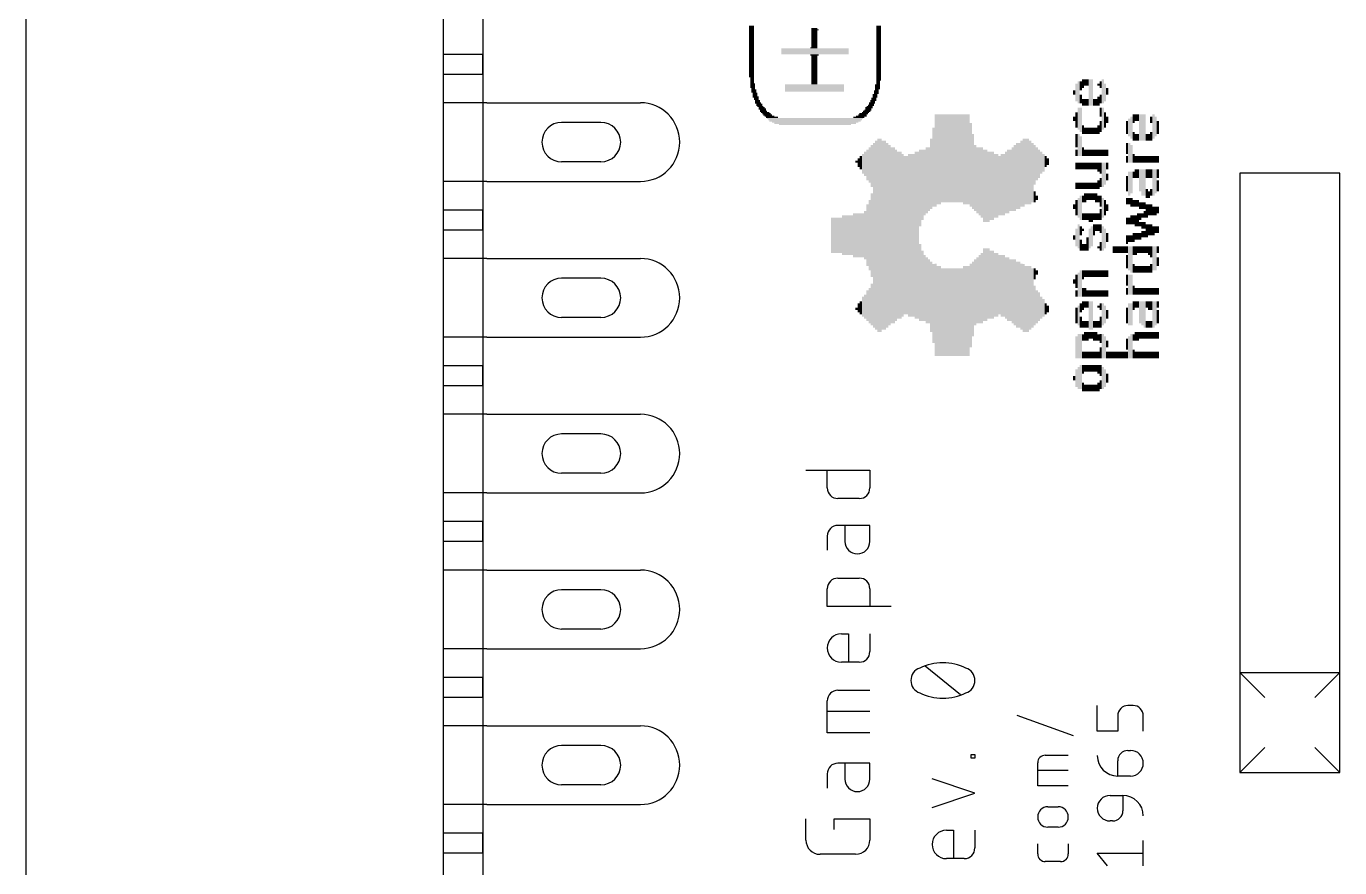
# Model space of a CAD drawing. Extents: x -12 to 55, y -5 to 108.
# Drawn here: x -11.6 to 21.77, y 22.99 to 44.39 of the extents above; entities that cross this region are included whole.
import ezdxf

# ---------------------------------------------------------------- set-up
doc = ezdxf.new("R2010")
doc.units = 0
for name, color, linetype in [('20', 30, 'CONTINUOUS'), ('21', 253, 'CONTINUOUS'), ('51', 253, 'CONTINUOUS')]:
    doc.layers.add(name, color=color, linetype=linetype)

# ---------------------------------------------------------------- blocks, each defined once
blk = doc.blocks.new('RECT')
blk.add_solid([(-0.5, -0.5), (0.5, -0.5), (-0.5, 0.5), (0.5, 0.5)])

msp = doc.modelspace()

# ---------------------------------------------------------------- linework, layer by layer
at = {"layer": '20'}
msp.add_line((0, 71), (0, 0), dxfattribs=at)
at = {"layer": '21'}
for p, q in [((-11.6, 8), (-11.6, 63)), ((-1, 8.7), (-1, 62.3)), ((0, 43.67), (-1, 43.67)), ((0, 43.17), (0, 43.67)), ((-1, 43.17), (0, 43.17)), ((0.1, 42.44), (-1, 42.44)), ((0.1, 40.44), (-1, 40.44)), ((21.7662, 40.6513), (19.2263, 40.6513)), ((19.2263, 40.6513), (19.2263, 27.9513)), ((21.7662, 27.9513), (21.7662, 40.6513)), ((0, 39.71), (-1, 39.71)), ((0, 39.21), (0, 39.71)), ((-1, 39.21), (0, 39.21)), ((0.1, 38.48), (-1, 38.48)), ((0.1, 36.48), (-1, 36.48)), ((0, 35.75), (-1, 35.75)), ((0, 35.25), (0, 35.75)), ((-1, 35.25), (0, 35.25)), ((0.1, 34.52), (-1, 34.52)), ((8.205, 33.101), (9.8306, 33.101)), ((8.7468, 32.6494), (8.7468, 33.101)), ((9.8306, 33.101), (9.8306, 32.6494)), ((0.1, 32.52), (-1, 32.52)), ((9.5596, 32.3785), (9.0178, 32.3785)), ((0, 31.79), (-1, 31.79)), ((0, 31.29), (0, 31.79)), ((8.7468, 31.4232), (8.7468, 31.062)), ((9.8306, 31.6942), (9.0178, 31.6942)), ((9.1984, 31.6942), (9.1984, 31.2878)), ((9.8306, 31.2878), (9.8306, 31.6942)), ((-1, 31.29), (0, 31.29)), ((0.1, 30.56), (-1, 30.56)), ((8.7468, 29.6316), (8.7468, 30.0832)), ((9.0178, 30.3541), (9.5596, 30.3541)), ((9.8306, 30.0832), (9.8306, 29.6316)), ((10.3724, 29.6316), (8.7468, 29.6316)), ((9.1081, 28.94), (9.2887, 28.94)), ((9.2887, 28.94), (9.2887, 28.2175)), ((9.8306, 28.94), (9.8306, 28.4884)), ((0.1, 28.56), (-1, 28.56)), ((9.5596, 28.2175), (9.1081, 28.2175)), ((12.1363, 27.391), (11.2332, 28.1135)), ((0, 27.83), (-1, 27.83)), ((0, 27.33), (0, 27.83)), ((19.2263, 27.9513), (19.8613, 27.3163)), ((19.2263, 27.9513), (19.2263, 25.4113)), ((19.2263, 27.9513), (21.7662, 27.9513)), ((21.7662, 27.9513), (21.1313, 27.3163)), ((21.7662, 25.4113), (21.7662, 27.9513)), ((9.0178, 27.5054), (9.8306, 27.5054)), ((-1, 27.33), (0, 27.33)), ((8.7468, 26.4216), (8.7468, 27.2344)), ((15.6083, 26.4666), (15.6083, 27.1157)), ((16.5171, 27.1157), (16.3872, 27.1157)), ((9.8306, 26.9635), (8.7468, 26.9635)), ((15.0015, 26.3466), (13.5735, 26.8659)), ((16.1276, 26.856), (16.1276, 26.4666)), ((16.7767, 26.4666), (16.7767, 26.856)), ((0.1, 26.6), (-1, 26.6)), ((9.8306, 26.4216), (8.7468, 26.4216)), ((16.1276, 26.4666), (15.6083, 26.4666)), ((19.2263, 25.4113), (19.8613, 26.0463)), ((21.7662, 25.4113), (21.1313, 26.0463)), ((12.4072, 25.7792), (12.4072, 25.8695)), ((12.4072, 25.8695), (12.4976, 25.8695)), ((12.4976, 25.7792), (12.4072, 25.7792)), ((12.4976, 25.8695), (12.4976, 25.7792)), ((14.2875, 25.8527), (14.8717, 25.8527)), ((16.1276, 25.3236), (16.1276, 25.713)), ((16.3872, 25.9727), (16.4521, 25.9727)), ((8.7468, 25.3791), (8.7468, 25.0179)), ((9.8306, 25.6501), (9.0178, 25.6501)), ((9.1984, 25.6501), (9.1984, 25.2437)), ((9.8306, 25.2437), (9.8306, 25.6501)), ((14.0928, 25.0738), (14.0928, 25.658)), ((14.8717, 25.4633), (14.0928, 25.4633)), ((19.2263, 25.4113), (21.7662, 25.4113)), ((12.4976, 24.8865), (11.4138, 25.2478)), ((14.8717, 25.0738), (14.0928, 25.0738)), ((16.4521, 25.3236), (16.1276, 25.3236)), ((11.4138, 24.5253), (12.4976, 24.8865)), ((15.9329, 24.8297), (16.2574, 24.8297)), ((16.2574, 24.8297), (16.2574, 24.4402)), ((0.1, 24.6), (-1, 24.6)), ((14.3524, 24.5418), (14.6121, 24.5418)), ((8.205, 23.6948), (8.205, 24.2367)), ((8.9274, 23.9658), (8.9274, 24.2367)), ((8.9274, 24.2367), (9.8306, 24.2367)), ((9.8306, 24.2367), (9.8306, 23.6948)), ((15.9978, 24.1806), (15.9329, 24.1806)), ((0, 23.87), (-1, 23.87)), ((0, 23.37), (0, 23.87)), ((11.7751, 23.9452), (11.9557, 23.9452)), ((11.9557, 23.9452), (11.9557, 23.2227)), ((12.4976, 23.9452), (12.4976, 23.4936)), ((14.6121, 24.0225), (14.3524, 24.0225)), ((-1, 23.37), (0, 23.37)), ((14.0928, 23.3423), (14.0928, 23.6019)), ((14.8717, 23.6019), (14.8717, 23.3423)), ((15.8679, 23.0376), (15.6083, 23.3621)), ((15.6083, 23.3621), (16.7767, 23.3621)), ((16.7767, 23.0376), (16.7767, 23.6867)), ((9.4693, 23.3336), (8.5662, 23.3336)), ((12.2266, 23.2227), (11.7751, 23.2227)), ((14.677, 23.1476), (14.2875, 23.1476))]:
    msp.add_line(p, q, dxfattribs=at)
for centre, radius, start, end in [((9.0178, 32.6494), 0.2709, 180, 270), ((9.5596, 32.6494), 0.2709, 270, 0), ((9.0178, 31.4232), 0.2709, 90, 180), ((9.5145, 31.2878), 0.3161, 180, 0), ((9.0178, 30.0832), 0.2709, 90.0007, 180), ((9.5596, 30.0832), 0.2709, 0, 90), ((9.1081, 28.5787), 0.3612, 90, 270), ((9.5596, 28.4884), 0.2709, 270, 0), ((11.2061, 27.7522), 0.3342, 108.9243, 180), ((11.6848, 26.8642), 1.3396, 90.0001, 115.989), ((11.6848, 26.8642), 1.3396, 64.0111, 90), ((12.1634, 27.7522), 0.3342, 359.9999, 71.0745), ((11.2061, 27.7522), 0.3341, 179.9998, 251.0758), ((12.1634, 27.7522), 0.3342, 288.925, 0), ((9.0178, 27.2344), 0.2709, 90, 180), ((11.6848, 28.6403), 1.3396, 244.011, 269.9999), ((11.6848, 28.6403), 1.3396, 270, 295.9889), ((16.3872, 26.856), 0.2596, 90, 180), ((16.5171, 26.856), 0.2596, 0, 90), ((14.2875, 25.658), 0.1947, 90, 180), ((16.1276, 25.8429), 0.5193, 180.0007, 270), ((16.3872, 25.713), 0.2596, 90, 180), ((16.4521, 25.6481), 0.3246, 270, 90), ((9.0178, 25.3791), 0.2709, 90, 180), ((9.5145, 25.2437), 0.3161, 180, 0), ((15.9329, 24.5051), 0.3246, 90, 270), ((16.2574, 24.3104), 0.5193, 0, 90), ((14.3524, 24.2822), 0.2596, 90, 270), ((14.6121, 24.2822), 0.2596, 270, 90), ((15.9978, 24.4402), 0.2596, 270, 0), ((8.5662, 23.6948), 0.3613, 180.001, 270), ((9.4693, 23.6948), 0.3612, 270, 0), ((11.7751, 23.5839), 0.3612, 90, 270), ((12.2266, 23.4936), 0.2709, 270, 0), ((14.2875, 23.3423), 0.1947, 180, 270), ((14.677, 23.3423), 0.1947, 270, 0)]:
    msp.add_arc(centre, radius, start, end, dxfattribs=at)
at = {"layer": '51'}
for p, q in [((0.1, 42.44), (4, 42.44)), ((3, 41.94), (2, 41.94)), ((3, 40.94), (2, 40.94)), ((0.1, 40.44), (4, 40.44)), ((0.1, 38.48), (4, 38.48)), ((3, 37.98), (2, 37.98)), ((3, 36.98), (2, 36.98)), ((0.1, 36.48), (4, 36.48)), ((0.1, 34.52), (4, 34.52)), ((3, 34.02), (2, 34.02)), ((3, 33.02), (2, 33.02)), ((0.1, 32.52), (4, 32.52)), ((0.1, 30.56), (4, 30.56)), ((3, 30.06), (2, 30.06)), ((3, 29.06), (2, 29.06)), ((0.1, 28.56), (4, 28.56)), ((0.1, 26.6), (4, 26.6)), ((3, 26.1), (2, 26.1)), ((3, 25.1), (2, 25.1)), ((0.1, 24.6), (4, 24.6))]:
    msp.add_line(p, q, dxfattribs=at)
for centre, radius, start, end in [((4, 41.44), 1, 270, 90), ((2, 41.44), 0.5, 90, 270), ((3, 41.44), 0.5, 270, 90), ((4, 37.48), 1, 270, 90), ((2, 37.48), 0.5, 90, 270), ((3, 37.48), 0.5, 270, 90), ((4, 33.52), 1, 270, 90), ((2, 33.52), 0.5, 90, 270), ((3, 33.52), 0.5, 270, 90), ((4, 29.56), 1, 270, 90), ((2, 29.56), 0.5, 90, 270), ((3, 29.56), 0.5, 270, 90), ((4, 25.6), 1, 270, 90), ((2, 25.6), 0.5, 90, 270), ((3, 25.6), 0.5, 270, 90)]:
    msp.add_arc(centre, radius, start, end, dxfattribs=at)

# ---------------------------------------------------------------- block references
at = {"layer": '21', "yscale": 0.0305}
for p, xscale in [((6.823, 44.3856), 0.1219), ((10.0539, 44.3856), 0.1219), ((6.823, 44.3551), 0.1219), ((6.823, 44.3247), 0.1219), ((6.823, 44.2942), 0.1219), ((6.823, 44.2637), 0.1219), ((6.823, 44.2332), 0.1219), ((6.823, 44.2027), 0.1219), ((6.823, 44.1723), 0.1219), ((6.823, 44.1418), 0.1219), ((6.823, 44.1113), 0.1219), ((6.823, 44.0808), 0.1219), ((6.823, 44.0503), 0.1219), ((8.4384, 44.2942), 0.1829), ((8.4232, 44.3247), 0.1524), ((8.4232, 44.2637), 0.1524), ((8.4232, 44.2332), 0.1524), ((8.4232, 44.2027), 0.1524), ((8.4232, 44.1723), 0.1524), ((8.4232, 44.1418), 0.1524), ((8.4232, 44.1113), 0.1524), ((8.4232, 44.0808), 0.1524), ((8.4232, 44.0503), 0.1524), ((10.0539, 44.3551), 0.1219), ((10.0539, 44.3247), 0.1219), ((10.0539, 44.2942), 0.1219), ((10.0539, 44.2637), 0.1219), ((10.0539, 44.2332), 0.1219), ((10.0539, 44.2027), 0.1219), ((10.0539, 44.1723), 0.1219), ((10.0539, 44.1418), 0.1219), ((10.0539, 44.1113), 0.1219), ((10.0539, 44.0808), 0.1219), ((10.0539, 44.0503), 0.1219), ((6.823, 44.0199), 0.1219), ((6.823, 43.9894), 0.1219), ((6.823, 43.9589), 0.1219), ((6.823, 43.9284), 0.1219), ((6.823, 43.8979), 0.1219), ((6.823, 43.8675), 0.1219), ((6.823, 43.837), 0.1219), ((6.823, 43.8065), 0.1219), ((6.823, 43.776), 0.1219), ((6.823, 43.7455), 0.1219), ((6.823, 43.7151), 0.1219), ((8.4384, 43.8065), 1.7069), ((8.4384, 43.776), 1.7069), ((8.4384, 43.7455), 1.7069), ((8.4384, 43.7151), 1.7069), ((8.408, 43.837), 0.1829), ((8.4232, 44.0199), 0.1524), ((8.4232, 43.9894), 0.1524), ((8.4232, 43.9589), 0.1524), ((8.4232, 43.9284), 0.1524), ((8.4232, 43.8979), 0.1524), ((8.4232, 43.8675), 0.1524), ((10.0539, 44.0199), 0.1219), ((10.0539, 43.9894), 0.1219), ((10.0539, 43.9589), 0.1219), ((10.0539, 43.9284), 0.1219), ((10.0539, 43.8979), 0.1219), ((10.0539, 43.8675), 0.1219), ((10.0539, 43.837), 0.1219), ((10.0539, 43.8065), 0.1219), ((10.0539, 43.776), 0.1219), ((10.0539, 43.7455), 0.1219), ((10.0539, 43.7151), 0.1219), ((6.823, 43.6846), 0.1219), ((6.823, 43.6541), 0.1219), ((6.823, 43.6236), 0.1219), ((6.823, 43.5931), 0.1219), ((6.823, 43.5627), 0.1219), ((6.823, 43.5322), 0.1219), ((6.823, 43.5017), 0.1219), ((6.823, 43.4712), 0.1219), ((6.823, 43.4407), 0.1219), ((6.823, 43.4103), 0.1219), ((6.823, 43.3798), 0.1219), ((8.4384, 43.6846), 1.7069), ((8.4232, 43.6541), 0.2134), ((8.4232, 43.6236), 0.1524), ((8.4232, 43.5931), 0.1524), ((8.4232, 43.5627), 0.1524), ((8.4232, 43.5322), 0.1524), ((8.4232, 43.5017), 0.1524), ((8.4232, 43.4712), 0.1524), ((8.4232, 43.4407), 0.1524), ((8.4232, 43.4103), 0.1524), ((8.4232, 43.3798), 0.1524), ((10.0539, 43.6846), 0.1219), ((10.0539, 43.6541), 0.1219), ((10.0539, 43.6236), 0.1219), ((10.0539, 43.5931), 0.1219), ((10.0539, 43.5627), 0.1219), ((10.0539, 43.5322), 0.1219), ((10.0539, 43.5017), 0.1219), ((10.0539, 43.4712), 0.1219), ((10.0539, 43.4407), 0.1219), ((10.0539, 43.4103), 0.1219), ((10.0539, 43.3798), 0.1219), ((6.823, 43.3493), 0.1219), ((6.823, 43.3188), 0.1219), ((6.823, 43.2883), 0.1219), ((6.823, 43.2579), 0.1219), ((6.823, 43.2274), 0.1219), ((6.823, 43.1969), 0.1219), ((6.823, 43.1664), 0.1219), ((6.823, 43.1359), 0.1219), ((6.823, 43.1055), 0.1219), ((6.8383, 43.075), 0.0914), ((6.8383, 43.0445), 0.0914), ((8.4232, 43.3493), 0.1524), ((8.4232, 43.3188), 0.1524), ((8.4232, 43.2883), 0.1524), ((8.4232, 43.2579), 0.1524), ((8.4232, 43.2274), 0.1524), ((8.4232, 43.1969), 0.1524), ((8.4232, 43.1664), 0.1524), ((8.4232, 43.1359), 0.1524), ((8.4232, 43.1055), 0.1524), ((8.4232, 43.075), 0.1524), ((8.4232, 43.0445), 0.1524), ((10.0539, 43.3493), 0.1219), ((10.0539, 43.3188), 0.1219), ((10.0539, 43.2883), 0.1219), ((10.0539, 43.2579), 0.1219), ((10.0539, 43.2274), 0.1219), ((10.0539, 43.1969), 0.1219), ((10.0539, 43.1664), 0.1219), ((10.0539, 43.1359), 0.1219), ((10.0539, 43.1055), 0.1219), ((10.0539, 43.075), 0.1219), ((10.0539, 43.0445), 0.1219), ((6.8383, 43.014), 0.0914), ((6.8383, 42.9835), 0.0914), ((6.8383, 42.9531), 0.0914), ((6.8535, 42.9226), 0.1219), ((6.8535, 42.8921), 0.1219), ((6.8535, 42.8616), 0.1219), ((6.8535, 42.8311), 0.1219), ((6.8687, 42.8007), 0.0914), ((6.884, 42.7702), 0.1219), ((6.884, 42.7397), 0.1219), ((6.884, 42.7092), 0.1219), ((8.4232, 42.8921), 1.4935), ((8.4232, 42.8616), 1.4935), ((8.4232, 42.8311), 1.4935), ((8.4232, 42.8007), 1.4935), ((8.4232, 42.7702), 1.4935), ((8.4232, 42.7397), 1.4935), ((8.4232, 43.014), 0.1524), ((8.4232, 42.9835), 0.1524), ((8.4232, 42.9531), 0.1524), ((8.4232, 42.9226), 0.1524), ((9.9929, 42.7397), 0.1219), ((9.9929, 42.7092), 0.1219), ((10.0234, 42.8921), 0.1219), ((10.0234, 42.8616), 0.1219), ((10.0234, 42.8311), 0.1219), ((10.0234, 42.8007), 0.1219), ((10.0082, 42.7702), 0.0914), ((10.0539, 43.014), 0.1219), ((10.0387, 42.9835), 0.0914), ((10.0387, 42.9531), 0.0914), ((10.0387, 42.9226), 0.0914), ((6.9297, 42.5873), 0.1524), ((6.9145, 42.6787), 0.1219), ((6.9145, 42.6483), 0.1219), ((6.9145, 42.6178), 0.1219), ((6.9449, 42.5568), 0.1219), ((6.9449, 42.5263), 0.1219), ((6.9754, 42.4959), 0.1219), ((6.9754, 42.4654), 0.1219), ((6.9907, 42.4349), 0.1524), ((7.0211, 42.4044), 0.1524), ((7.0211, 42.3739), 0.1524), ((9.8558, 42.3739), 0.1524), ((9.8863, 42.4349), 0.1524), ((9.871, 42.4044), 0.1219), ((9.9167, 42.4959), 0.1524), ((9.9015, 42.4654), 0.1219), ((9.932, 42.5568), 0.1219), ((9.932, 42.5263), 0.1219), ((9.9625, 42.6483), 0.1219), ((9.9625, 42.6178), 0.1219), ((9.9625, 42.5873), 0.1219), ((9.9929, 42.6787), 0.1219), ((7.0516, 42.3435), 0.1524), ((7.0973, 42.2825), 0.1829), ((7.0821, 42.313), 0.1524), ((7.1278, 42.2215), 0.1829), ((7.1126, 42.252), 0.1524), ((7.1735, 42.1911), 0.2134), ((7.204, 42.1606), 0.2134), ((7.2345, 42.1301), 0.2134), ((7.2802, 42.0996), 0.2438), ((7.3412, 42.0691), 0.3048), ((8.4384, 42.0387), 2.4384), ((9.551, 42.0691), 0.2743), ((9.6119, 42.0996), 0.2743), ((9.6424, 42.1301), 0.2134), ((9.6729, 42.1606), 0.2134), ((9.7186, 42.1911), 0.1829), ((9.7491, 42.2215), 0.1829), ((9.7796, 42.252), 0.1829), ((9.7948, 42.2825), 0.1524), ((9.8101, 42.313), 0.1829), ((9.8253, 42.3435), 0.1524), ((8.4384, 42.0082), 2.3774), ((8.4384, 41.9777), 2.3165), ((8.4384, 41.9472), 2.1946), ((8.4384, 41.9167), 2.0726), ((8.4384, 41.8863), 1.8288)]:
    msp.add_blockref('RECT', p, dxfattribs=dict(at, xscale=xscale))
at = {"layer": '21', "yscale": 0.0559, "rotation": 90}
for p, xscale in [((15.0216, 42.7036), 0.1118), ((15.0774, 42.7036), 0.447), ((15.1333, 42.7036), 0.5588), ((15.1892, 42.8713), 0.2235), ((15.2451, 42.9271), 0.2235), ((15.301, 42.9551), 0.1676), ((15.3568, 42.9551), 0.1676), ((15.4127, 42.7036), 0.6706), ((15.4686, 42.7036), 0.6706), ((15.6362, 42.8992), 0.0559), ((15.6921, 42.8992), 0.1676), ((15.748, 42.7316), 0.6147), ((15.8039, 42.7036), 0.447), ((15.8598, 42.7316), 0.1676), ((15.1892, 42.536), 0.2235), ((15.2451, 42.4522), 0.1676), ((15.301, 42.4522), 0.1676), ((15.3568, 42.4522), 0.1676), ((15.5245, 42.4522), 0.1676), ((15.5804, 42.4522), 0.1676), ((15.6362, 42.4801), 0.2235), ((15.6921, 42.536), 0.2235), ((11.5011, 40.9713), 2.347), ((11.557, 40.9993), 2.2911), ((11.6129, 40.9993), 2.2911), ((11.6688, 41.0272), 2.2352), ((11.7246, 41.0272), 2.2352), ((11.7805, 41.0272), 2.2352), ((11.8364, 41.0272), 2.2352), ((11.8923, 41.0272), 2.2352), ((11.9482, 41.0272), 2.2352), ((12.004, 41.0272), 2.2352), ((12.0599, 41.0272), 2.2352), ((12.1158, 41.0272), 2.2352), ((12.1717, 41.0272), 2.2352), ((12.2276, 40.9993), 2.2911), ((12.2834, 40.9993), 2.2911), ((12.3393, 40.9993), 2.2911), ((15.0216, 42.0331), 0.1118), ((15.0774, 42.0051), 0.3912), ((15.1333, 42.0331), 0.5588), ((15.1892, 42.0051), 0.6147), ((15.6921, 42.2007), 0.2235), ((15.748, 42.0331), 0.5588), ((15.8039, 42.0051), 0.3912), ((15.8598, 42.0051), 0.1676), ((16.4744, 41.8095), 0.5588), ((16.5303, 42.0331), 0.2235), ((16.5862, 42.061), 0.1676), ((16.6421, 42.061), 0.1676), ((16.698, 41.8095), 0.6706), ((16.7538, 41.8095), 0.6706), ((16.8097, 41.8095), 0.6706), ((16.9774, 42.0051), 0.1676), ((17.0332, 41.8375), 0.6147), ((17.0891, 41.8375), 0.5029), ((11.4452, 40.8037), 2.0117), ((12.3952, 40.8596), 2.1234), ((15.2451, 41.7537), 0.2235), ((15.301, 41.7257), 0.1676), ((15.3568, 41.7257), 0.1676), ((15.4127, 41.7257), 0.1676), ((15.4686, 41.7257), 0.1676), ((15.5245, 41.7257), 0.1676), ((15.5804, 41.7257), 0.1676), ((15.6362, 41.7537), 0.2235), ((15.6921, 41.8375), 0.2794), ((16.3627, 41.8095), 0.3353), ((16.4186, 41.8095), 0.447), ((17.145, 41.8095), 0.3353), ((9.9365, 39.0714), 4.6939), ((9.9924, 39.0714), 4.8057), ((10.0482, 39.0714), 4.9174), ((10.1041, 39.0714), 4.9174), ((10.16, 39.0714), 4.8057), ((10.2159, 39.0714), 4.8057), ((10.2718, 39.0714), 4.6939), ((11.3894, 40.6361), 1.7882), ((12.4511, 40.6919), 1.8999), ((13.5687, 40.5802), 1.6764), ((13.6246, 40.5802), 1.6764), ((13.6804, 40.6361), 1.6764), ((13.7363, 40.664), 1.7323), ((13.7922, 40.6919), 1.6764), ((13.8481, 40.6919), 1.6764), ((13.904, 40.664), 1.6205), ((13.9598, 40.664), 1.5088), ((15.0774, 41.4743), 0.3353), ((15.1333, 41.3625), 0.5588), ((15.1892, 41.3346), 0.5029), ((16.3627, 41.2787), 0.2794), ((16.4186, 41.1669), 0.5029), ((16.5303, 41.586), 0.2235), ((16.5862, 41.5581), 0.1676), ((16.6421, 41.5581), 0.1676), ((16.8656, 41.5581), 0.1676), ((16.9215, 41.5581), 0.1676), ((16.9774, 41.586), 0.2235), ((9.6012, 40.9155), 0.3353), ((9.6571, 40.8875), 0.5029), ((9.713, 40.8875), 0.6147), ((9.7688, 40.8596), 0.7823), ((9.8247, 40.8596), 0.8941), ((9.8806, 40.8316), 1.0617), ((10.3276, 39.0714), 4.5822), ((10.3835, 39.0714), 4.4704), ((10.4394, 39.0714), 4.4704), ((10.4953, 39.0714), 4.3586), ((10.5512, 39.0714), 4.2469), ((10.607, 39.0714), 4.2469), ((10.6629, 39.0714), 4.1351), ((10.7188, 39.0714), 4.0234), ((10.7747, 39.0714), 4.0234), ((10.8306, 39.0714), 4.1351), ((10.8864, 39.0714), 4.1351), ((10.9423, 39.0714), 4.1351), ((10.9982, 39.0714), 4.2469), ((11.0541, 39.0714), 4.2469), ((11.11, 40.2728), 1.9558), ((11.1658, 40.3567), 1.7882), ((11.2217, 40.4125), 1.6764), ((11.2776, 40.4684), 1.6764), ((11.3335, 40.4964), 1.6205), ((12.507, 40.5243), 1.6764), ((12.5628, 40.4684), 1.6764), ((12.6187, 40.4405), 1.7323), ((12.6746, 40.4125), 1.7882), ((12.7305, 40.3287), 1.844), ((12.7864, 40.3287), 1.844), ((12.8422, 40.3008), 1.7882), ((12.8981, 40.3287), 1.7323), ((12.954, 40.3287), 1.7323), ((13.0099, 40.3287), 1.6205), ((13.0658, 40.3287), 1.6205), ((13.1216, 40.3287), 1.5088), ((13.1775, 40.3567), 1.5646), ((13.2334, 40.3567), 1.5646), ((13.2893, 40.4125), 1.5646), ((13.3452, 40.4405), 1.6205), ((13.401, 40.4684), 1.5646), ((13.4569, 40.4964), 1.6205), ((13.5128, 40.5243), 1.6764), ((14.0157, 40.8596), 1.0058), ((14.0716, 40.8875), 0.8382), ((14.1275, 40.8875), 0.7264), ((14.1834, 40.9155), 0.5588), ((14.2392, 40.9155), 0.447), ((14.2951, 40.9434), 0.2794), ((15.0774, 41.1669), 0.1676), ((15.2451, 41.1949), 0.2235), ((15.301, 41.1669), 0.1676), ((15.3568, 41.1669), 0.1676), ((15.4127, 41.1669), 0.1676), ((15.4686, 41.1669), 0.1676), ((15.5245, 41.1669), 0.1676), ((15.5804, 41.1669), 0.1676), ((15.6362, 41.1669), 0.1676), ((15.6921, 41.1669), 0.1676), ((15.748, 41.1669), 0.1676), ((15.8039, 41.1669), 0.1676), ((15.8598, 41.1669), 0.1676), ((16.3627, 40.9993), 0.1676), ((16.4744, 41.139), 0.447), ((16.5303, 41.0272), 0.2235), ((16.5862, 40.9993), 0.1676), ((16.6421, 40.9993), 0.1676), ((16.698, 40.9993), 0.1676), ((16.7538, 40.9993), 0.1676), ((16.8097, 40.9993), 0.1676), ((16.8656, 40.9993), 0.1676), ((16.9215, 40.9993), 0.1676), ((16.9774, 40.9993), 0.1676), ((17.0332, 40.9993), 0.1676), ((17.0891, 40.9993), 0.1676), ((17.145, 40.9993), 0.1676), ((9.4894, 40.9434), 0.0559), ((9.5453, 40.9155), 0.2235), ((14.351, 40.9434), 0.1676), ((15.0774, 40.8316), 0.1676), ((15.1333, 40.8316), 0.1676), ((15.1892, 40.8316), 0.1676), ((15.2451, 40.8316), 0.1676), ((15.301, 40.8316), 0.1676), ((15.3568, 40.8316), 0.1676), ((15.4127, 40.8316), 0.1676), ((15.4686, 40.8316), 0.1676), ((15.5245, 40.8316), 0.1676), ((15.5804, 40.8316), 0.1676), ((15.6362, 40.8037), 0.2235), ((15.6921, 40.7758), 0.2794), ((15.748, 40.6081), 0.6147), ((15.8039, 40.6361), 0.5588), ((15.8598, 40.8316), 0.1676), ((16.5862, 40.6361), 0.2235), ((16.6421, 40.6361), 0.2235), ((16.698, 40.4684), 0.5588), ((16.7538, 40.4125), 0.6706), ((16.8097, 40.4125), 0.6706), ((16.8656, 40.6361), 0.2235), ((16.9215, 40.6361), 0.2235), ((16.9774, 40.6361), 0.2235), ((17.0332, 40.4125), 0.6706), ((17.0891, 40.4405), 0.6147), ((17.145, 40.6361), 0.2235), ((15.0774, 40.3287), 0.1676), ((15.1333, 40.3287), 0.1676), ((15.1892, 40.3287), 0.1676), ((15.2451, 40.3287), 0.1676), ((15.301, 40.3287), 0.1676), ((15.3568, 40.3287), 0.1676), ((15.4127, 40.3287), 0.1676), ((15.4686, 40.3287), 0.1676), ((15.5245, 40.3287), 0.1676), ((15.5804, 40.3287), 0.1676), ((15.6362, 40.3567), 0.2235), ((15.6921, 40.4125), 0.2235), ((15.8598, 40.5522), 0.1676), ((16.3627, 40.3846), 0.3912), ((16.4186, 40.3846), 0.6147), ((16.4744, 40.4125), 0.5588), ((16.5303, 40.6081), 0.1676), ((17.145, 40.3287), 0.2794), ((9.8806, 39.0714), 2.1234), ((14.0157, 40.0493), 0.2794), ((14.0716, 40.0214), 0.1118), ((15.1892, 39.7699), 0.6147), ((15.2451, 39.9934), 0.1676), ((15.301, 40.0214), 0.2235), ((15.3568, 40.0493), 0.1676), ((15.4127, 40.0493), 0.1676), ((15.4686, 40.0493), 0.1676), ((15.5245, 40.0493), 0.1676), ((15.5804, 40.0214), 0.2235), ((15.6362, 39.9934), 0.1676), ((15.6921, 39.9376), 0.2794), ((16.8656, 40.1331), 0.2235), ((16.9215, 40.1052), 0.1676), ((16.9774, 40.1611), 0.1676), ((9.7688, 39.0714), 1.5646), ((9.8247, 39.0714), 1.7882), ((15.0216, 39.7979), 0.1118), ((15.0774, 39.7699), 0.3912), ((15.1333, 39.7699), 0.5029), ((15.6921, 39.6023), 0.2794), ((15.748, 39.7699), 0.5029), ((15.8039, 39.7699), 0.3912), ((15.8598, 39.7699), 0.1676), ((16.3627, 39.9376), 0.1676), ((16.4186, 39.9376), 0.1676), ((16.4744, 39.9096), 0.2235), ((16.5303, 39.8817), 0.1676), ((16.5862, 39.8817), 0.1676), ((16.6421, 39.8817), 0.1676), ((16.698, 39.8258), 0.1676), ((16.7538, 39.8258), 0.1676), ((16.8097, 39.8258), 0.1676), ((16.8656, 39.6861), 0.3353), ((16.9215, 39.714), 0.2794), ((16.9774, 39.714), 0.2794), ((17.0332, 39.6861), 0.2235), ((17.0891, 39.6861), 0.2235), ((17.145, 39.714), 0.1676), ((8.8748, 39.0714), 0.8941), ((8.9306, 39.0714), 0.8941), ((8.9865, 39.0714), 0.8941), ((9.0424, 39.0714), 0.8941), ((9.0983, 39.0714), 0.8941), ((9.1542, 39.0714), 1.0058), ((9.21, 39.0714), 1.0058), ((9.2659, 39.0714), 1.0058), ((9.3218, 39.0714), 1.0058), ((9.3777, 39.0714), 1.0058), ((9.4336, 39.0714), 1.1176), ((9.4894, 39.0714), 1.1176), ((9.5453, 39.0714), 1.1176), ((9.6012, 39.0714), 1.1176), ((9.6571, 39.0714), 1.1176), ((9.713, 39.0714), 1.2294), ((15.2451, 39.5464), 0.1676), ((15.301, 39.5464), 0.1676), ((15.3568, 39.5464), 0.1676), ((15.4127, 39.5185), 0.2235), ((15.4686, 39.5185), 0.2235), ((15.5245, 39.5464), 0.1676), ((15.5804, 39.5464), 0.1676), ((15.6362, 39.5464), 0.1676), ((16.3627, 39.4346), 0.1676), ((16.4186, 39.4346), 0.1676), ((16.4744, 39.4626), 0.2235), ((16.5303, 39.4626), 0.2235), ((16.5862, 39.4346), 0.2794), ((16.6421, 39.4626), 0.3353), ((16.698, 39.5464), 0.1676), ((16.698, 39.3508), 0.1118), ((16.7538, 39.5743), 0.1118), ((16.7538, 39.3229), 0.1676), ((16.8097, 39.6023), 0.1676), ((16.8097, 39.3229), 0.1676), ((15.0216, 39.0155), 0.1118), ((15.0774, 39.0155), 0.447), ((15.1333, 39.0435), 0.6147), ((15.1892, 39.1832), 0.2235), ((15.2451, 39.2111), 0.0559), ((15.4127, 38.9876), 0.5029), ((15.4686, 39.0435), 0.5029), ((15.5245, 39.2111), 0.2794), ((15.5804, 39.267), 0.1676), ((15.6362, 39.267), 0.1676), ((15.6921, 39.2391), 0.2235), ((15.748, 38.9876), 0.6147), ((15.8039, 38.9876), 0.5029), ((15.8598, 39.0155), 0.2235), ((16.3627, 38.9597), 0.2235), ((16.4186, 38.9876), 0.1676), ((16.4744, 38.9876), 0.1676), ((16.5303, 39.0155), 0.2235), ((16.5862, 39.0435), 0.1676), ((16.6421, 39.0435), 0.1676), ((16.698, 39.0435), 0.1676), ((16.7538, 39.0994), 0.1676), ((16.8097, 39.0994), 0.1676), ((16.8656, 39.1832), 0.3353), ((16.9215, 39.2111), 0.2794), ((16.9774, 39.2111), 0.2794), ((17.0332, 39.1832), 0.2235), ((17.0891, 39.2111), 0.1676), ((17.145, 39.2111), 0.1676), ((11.11, 37.87), 1.9558), ((12.7305, 37.8141), 1.844), ((12.7864, 37.8141), 1.844), ((12.8422, 37.8421), 1.7882), ((15.1892, 38.82), 0.2794), ((15.2451, 38.7641), 0.1676), ((15.301, 38.7641), 0.1676), ((15.3568, 38.8479), 0.3353), ((15.6362, 38.7641), 0.0559), ((15.6921, 38.792), 0.2235), ((16.0274, 38.7082), 0.1676), ((16.0833, 38.7082), 0.1676), ((16.1392, 38.7082), 0.1676), ((16.195, 38.7082), 0.1676), ((16.2509, 38.7082), 0.1676), ((16.3068, 38.7082), 0.1676), ((16.3627, 38.7082), 0.1676), ((16.4186, 38.4847), 0.6147), ((16.4744, 38.4567), 0.6706), ((16.5303, 38.6803), 0.2235), ((16.5862, 38.6803), 0.2235), ((16.6421, 38.7082), 0.1676), ((16.698, 38.7082), 0.1676), ((16.7538, 38.7082), 0.1676), ((16.8097, 38.7082), 0.1676), ((16.8656, 38.7082), 0.1676), ((16.9215, 38.6803), 0.2235), ((16.9774, 38.6523), 0.2794), ((17.0332, 38.4847), 0.6147), ((17.0891, 38.4847), 0.6147), ((17.145, 38.7082), 0.1676), ((11.1658, 37.7862), 1.7882), ((11.2217, 37.7303), 1.6764), ((11.2776, 37.6744), 1.6764), ((11.3335, 37.6465), 1.6205), ((11.3894, 37.5068), 1.7882), ((12.4511, 37.4509), 1.8999), ((12.507, 37.6185), 1.6764), ((12.5628, 37.6744), 1.6764), ((12.6187, 37.7024), 1.7323), ((12.6746, 37.7303), 1.7882), ((12.8981, 37.8141), 1.7323), ((12.954, 37.8141), 1.7323), ((13.0099, 37.8141), 1.6205), ((13.0658, 37.8141), 1.6205), ((13.1216, 37.8141), 1.5088), ((13.1775, 37.7862), 1.5646), ((13.2334, 37.7862), 1.5646), ((13.2893, 37.7303), 1.5646), ((13.3452, 37.7024), 1.6205), ((13.401, 37.6744), 1.5646), ((13.4569, 37.6465), 1.6205), ((13.5128, 37.6185), 1.6764), ((13.5687, 37.5627), 1.6764), ((13.6246, 37.5627), 1.6764), ((16.3627, 38.4009), 0.3353), ((17.145, 38.4009), 0.2235), ((11.4452, 37.3391), 2.0117), ((11.5011, 37.1715), 2.347), ((11.557, 37.1436), 2.2911), ((11.6129, 37.1436), 2.2911), ((11.6688, 37.1156), 2.2352), ((11.7246, 37.1156), 2.2352), ((11.7805, 37.1156), 2.2352), ((11.8364, 37.1156), 2.2352), ((11.8923, 37.1156), 2.2352), ((11.9482, 37.1156), 2.2352), ((12.004, 37.1156), 2.2352), ((12.0599, 37.1156), 2.2352), ((12.1158, 37.1156), 2.2352), ((12.1717, 37.1156), 2.2352), ((12.2276, 37.1436), 2.2911), ((12.2834, 37.1436), 2.2911), ((12.3393, 37.1436), 2.2911), ((12.3952, 37.2833), 2.1234), ((13.6804, 37.5068), 1.6764), ((13.7363, 37.4788), 1.7323), ((13.7922, 37.4509), 1.6764), ((13.8481, 37.4509), 1.6764), ((13.904, 37.4788), 1.6205), ((13.9598, 37.4788), 1.5088), ((14.0157, 38.0935), 0.2794), ((14.0716, 38.1215), 0.1118), ((15.0774, 37.8979), 0.3353), ((15.1333, 37.8141), 0.6147), ((15.1892, 37.8421), 0.6706), ((15.2451, 38.0656), 0.2235), ((15.301, 38.0935), 0.1676), ((15.3568, 38.0935), 0.1676), ((15.4127, 38.0935), 0.1676), ((15.4686, 38.0935), 0.1676), ((15.5245, 38.0935), 0.1676), ((15.5804, 38.0935), 0.1676), ((15.6362, 38.0935), 0.1676), ((15.6921, 38.0935), 0.1676), ((15.748, 38.0935), 0.1676), ((15.8039, 38.0935), 0.1676), ((15.8598, 38.0935), 0.1676), ((16.3627, 37.9259), 0.2794), ((16.4186, 37.8141), 0.5029), ((16.4744, 37.8141), 0.5029), ((16.5303, 38.2332), 0.2235), ((16.5862, 38.2053), 0.1676), ((16.6421, 38.2053), 0.1676), ((16.698, 38.2053), 0.1676), ((16.7538, 38.2053), 0.1676), ((16.8097, 38.2053), 0.1676), ((16.8656, 38.2053), 0.1676), ((16.9215, 38.2053), 0.1676), ((16.9774, 38.2332), 0.2235), ((9.8247, 37.2833), 0.8941), ((9.8806, 37.3112), 1.0617), ((14.0157, 37.2833), 1.0058), ((15.0216, 37.8979), 0.1118), ((15.2451, 37.6185), 0.2235), ((15.301, 37.6185), 0.2235), ((16.3627, 37.6465), 0.1676), ((16.5303, 37.6744), 0.2235), ((16.5862, 37.6465), 0.1676), ((16.6421, 37.6465), 0.1676), ((16.698, 37.6465), 0.1676), ((16.7538, 37.6465), 0.1676), ((16.8097, 37.6465), 0.1676), ((16.8656, 37.6465), 0.1676), ((16.9215, 37.6465), 0.1676), ((16.9774, 37.6465), 0.1676), ((17.0332, 37.6465), 0.1676), ((17.0891, 37.6465), 0.1676), ((17.145, 37.6465), 0.1676), ((9.6012, 37.2274), 0.3353), ((9.6571, 37.2553), 0.5029), ((9.713, 37.2553), 0.6147), ((9.7688, 37.2833), 0.7823), ((14.0716, 37.2553), 0.8382), ((14.1275, 37.2553), 0.7264), ((14.1834, 37.2274), 0.5588), ((14.2392, 37.2274), 0.447), ((15.0774, 37.5906), 0.1676), ((15.2451, 37.2833), 0.2235), ((15.301, 37.3112), 0.1676), ((15.3568, 37.5906), 0.1676), ((15.3568, 37.3112), 0.1676), ((15.4127, 37.5906), 0.1676), ((15.4127, 37.0318), 0.7264), ((15.4686, 37.5906), 0.1676), ((15.4686, 37.0318), 0.7264), ((15.5245, 37.5906), 0.1676), ((15.5804, 37.5906), 0.1676), ((15.6362, 37.5906), 0.1676), ((15.6921, 37.5906), 0.1676), ((15.748, 37.5906), 0.1676), ((15.8039, 37.5906), 0.1676), ((15.8598, 37.5906), 0.1676), ((16.5303, 37.2833), 0.2235), ((16.5862, 37.3112), 0.1676), ((16.6421, 37.3112), 0.1676), ((16.698, 37.1156), 0.5588), ((16.7538, 37.0877), 0.6147), ((16.8097, 37.0597), 0.6706), ((16.8656, 37.3112), 0.1676), ((16.9215, 37.2833), 0.2235), ((16.9774, 37.2833), 0.2235), ((17.0332, 37.0597), 0.6706), ((17.0891, 37.0877), 0.6147), ((17.145, 37.3112), 0.1676), ((9.4894, 37.1994), 0.0559), ((9.5453, 37.2274), 0.2235), ((14.2951, 37.1994), 0.2794), ((14.351, 37.1994), 0.1676), ((15.0774, 37.0318), 0.3912), ((15.1333, 37.0318), 0.5029), ((15.1892, 37.2274), 0.2235), ((15.6362, 37.2553), 0.0559), ((15.6921, 37.2553), 0.1676), ((15.748, 37.0597), 0.5588), ((15.8039, 37.0597), 0.447), ((15.8598, 37.0597), 0.2235), ((16.3627, 37.0318), 0.3912), ((16.4186, 37.0597), 0.5588), ((16.4744, 37.0597), 0.5588), ((17.145, 37.0039), 0.3353), ((15.1892, 36.8642), 0.2794), ((15.2451, 36.8083), 0.1676), ((15.301, 36.8083), 0.1676), ((15.3568, 36.8083), 0.1676), ((15.5245, 36.8083), 0.1676), ((15.5804, 36.8083), 0.1676), ((15.6362, 36.8083), 0.1676), ((15.6921, 36.8642), 0.2794), ((16.8656, 36.8083), 0.1676), ((16.9215, 36.8083), 0.1676), ((16.9774, 36.8083), 0.1676), ((15.0774, 36.2215), 0.5588), ((15.1333, 36.2495), 0.6147), ((15.1892, 36.2495), 0.6147), ((15.2451, 36.473), 0.1676), ((15.301, 36.5009), 0.2235), ((15.3568, 36.5009), 0.2235), ((15.4127, 36.5289), 0.1676), ((15.4686, 36.5289), 0.1676), ((15.5245, 36.5009), 0.2235), ((15.5804, 36.5009), 0.2235), ((15.6362, 36.473), 0.1676), ((15.6921, 36.4451), 0.2235), ((15.748, 36.2495), 0.6147), ((15.8039, 36.2215), 0.5588), ((15.8598, 36.3054), 0.1676), ((16.3627, 36.3054), 0.2794), ((16.4186, 36.2215), 0.5588), ((16.4744, 36.2495), 0.6147), ((16.5303, 36.473), 0.1676), ((16.5862, 36.5009), 0.2235), ((16.6421, 36.5009), 0.2235), ((16.698, 36.5289), 0.1676), ((16.7538, 36.5289), 0.1676), ((16.8097, 36.5289), 0.1676), ((16.8656, 36.5289), 0.1676), ((16.9215, 36.5289), 0.1676), ((16.9774, 36.5289), 0.1676), ((17.0332, 36.5289), 0.1676), ((17.0891, 36.5289), 0.1676), ((17.145, 36.5289), 0.1676), ((15.2451, 36.026), 0.1676), ((15.301, 36.026), 0.1676), ((15.3568, 36.026), 0.1676), ((15.4127, 36.026), 0.1676), ((15.4686, 36.026), 0.1676), ((15.5245, 36.026), 0.1676), ((15.5804, 36.026), 0.1676), ((15.6362, 36.026), 0.1676), ((15.6921, 36.0818), 0.2794), ((15.8598, 36.026), 0.1676), ((15.9156, 36.026), 0.1676), ((15.9715, 36.026), 0.1676), ((16.0274, 36.026), 0.1676), ((16.0833, 36.026), 0.1676), ((16.1392, 36.026), 0.1676), ((16.195, 36.026), 0.1676), ((16.2509, 36.026), 0.1676), ((16.3068, 36.026), 0.1676), ((16.3627, 36.026), 0.1676), ((16.5303, 36.0539), 0.2235), ((16.5862, 36.026), 0.1676), ((16.6421, 36.026), 0.1676), ((16.698, 36.026), 0.1676), ((16.7538, 36.026), 0.1676), ((16.8097, 36.026), 0.1676), ((16.8656, 36.026), 0.1676), ((16.9215, 36.026), 0.1676), ((16.9774, 36.026), 0.1676), ((17.0332, 36.026), 0.1676), ((17.0891, 36.026), 0.1676), ((17.145, 36.026), 0.1676), ((15.1333, 35.4392), 0.5588), ((15.1892, 35.4672), 0.6147), ((15.2451, 35.6627), 0.2235), ((15.301, 35.6907), 0.1676), ((15.3568, 35.6907), 0.1676), ((15.4127, 35.6907), 0.1676), ((15.4686, 35.6907), 0.1676), ((15.5245, 35.6907), 0.1676), ((15.5804, 35.6907), 0.1676), ((15.6362, 35.6627), 0.2235), ((15.6921, 35.6348), 0.2794), ((15.748, 35.4392), 0.5588), ((15.0216, 35.4392), 0.1118), ((15.0774, 35.4392), 0.447), ((15.6921, 35.2716), 0.2235), ((15.8039, 35.4392), 0.447), ((15.8598, 35.4392), 0.2235), ((15.2451, 35.2157), 0.2235), ((15.301, 35.1878), 0.1676), ((15.3568, 35.1878), 0.1676), ((15.4127, 35.1878), 0.1676), ((15.4686, 35.1878), 0.1676), ((15.5245, 35.1878), 0.1676), ((15.5804, 35.1878), 0.1676), ((15.6362, 35.2157), 0.2235)]:
    msp.add_blockref('RECT', p, dxfattribs=dict(at, xscale=xscale))

doc.saveas('drawing.dxf')
